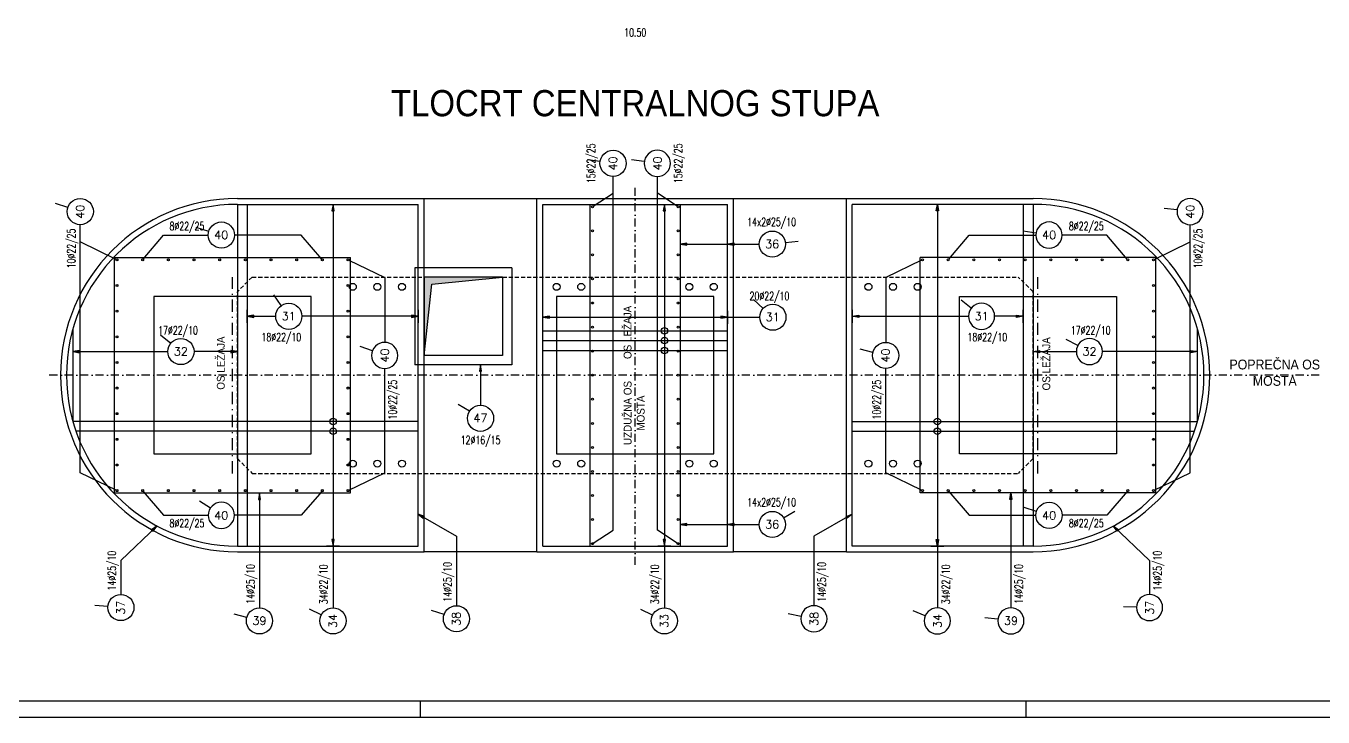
# Model space of a CAD drawing. Extents: x 29670 to 39758, y 69667 to 72992.
# Drawn here: x 34293 to 36274, y 69667 to 70723 of the extents above; entities that cross this region are included whole.
import ezdxf
from ezdxf.enums import TextEntityAlignment as Align

# ---------------------------------------------------------------- set-up
doc = ezdxf.new("R2010")
doc.units = 0
doc.header["$LTSCALE"] = 50
doc.linetypes.add('CENTER', pattern=[0.47, 0.25, -0.1, 0.02, -0.1])
doc.linetypes.add('HIDDEN2', pattern=[0.1875, 0.125, -0.0625])
for name, color, linetype in [('ARM', 1, 'CONTINUOUS'), ('BETON', 7, 'CONTINUOUS'), ('BETON TANKO', 40, 'CONTINUOUS'), ('CRTICA', 7, 'CONTINUOUS'), ('FILE', 8, 'CONTINUOUS'), ('KOTE', 4, 'CONTINUOUS'), ('NEVIDLJIVO', 9, 'HIDDEN2'), ('OSI', 2, 'CENTER'), ('POM', 9, 'CONTINUOUS'), ('TANKO', 8, 'CONTINUOUS'), ('TEKST', 7, 'CONTINUOUS')]:
    doc.layers.add(name, color=color, linetype=linetype)
doc.styles.add('KOTE', font='romans.shx', dxfattribs={"width": 0.7})
doc.styles.get("Standard").update_dxf_attribs({"font": 'romans.shx', "width": 0.9})

# ---------------------------------------------------------------- blocks, each defined once
blk = doc.blocks.new('STR')
at = {"layer": 'KOTE', "color": 9}
blk.add_lwpolyline([(-1, 0.17), (-1, -0.17), (0, 0)], close=True, dxfattribs=at)
at = {"layer": 'KOTE', "color": 9, "linetype": 'ByBlock'}
blk.add_solid([(-1, 0.17), (-1, -0.17), (0, 0)], dxfattribs=at)
blk = doc.blocks.new('P')
at = {"layer": 'KOTE'}
blk.add_circle((0, 0), 0.4, dxfattribs=at)
blk.add_attdef('P', text='', height=0.25, dxfattribs=at).set_placement((-0.004, 0.004), align=Align.MIDDLE)
blk = doc.blocks.new('S')
at = {"layer": 'KOTE', "color": 9}
blk.add_line((0, 1), (0, -1), dxfattribs=at)
blk.add_lwpolyline([(-1, 0.17), (-1, -0.17), (0, 0)], close=True, dxfattribs=at)
at = {"layer": 'KOTE', "color": 9, "linetype": 'ByBlock'}
blk.add_solid([(-1, 0.17), (-1, -0.17), (0, 0)], dxfattribs=at)

msp = doc.modelspace()

# ---------------------------------------------------------------- hatches: boundary and pattern name
at = {"layer": 'POM'}
msp.add_hatch(color=256, dxfattribs=at).paths.add_polyline_path([(34913.1, 70328.7), (35021.4, 70339.6), (34901.4, 70339.6), (34901.4, 70219.6)])

# ---------------------------------------------------------------- linework, layer by layer
at = {"layer": 'ARM'}
for p, q in [((34616.4, 70450.6, 0), (34892.4, 70450.6, 0)), ((34616.4, 70450.6, 0), (34616.4, 69928.6, 0)), ((34631.4, 70450.6, 0), (34631.4, 69928.6, 0)), ((34892.4, 69928.6, 0), (34892.4, 70450.6, 0)), ((35082.9, 69928.6, 0), (35082.9, 70450.6, 0)), ((35082.9, 70450.6, 0), (35364.9, 70450.6, 0)), ((35154.9, 69928.6, 0), (35154.9, 70450.6, 0)), ((35292.9, 69928.6, 0), (35292.9, 70450.6, 0)), ((35364.9, 69928.6, 0), (35364.9, 70450.6, 0)), ((35555.4, 69928.6, 0), (35555.4, 70450.6, 0)), ((35831.4, 70450.6, 0), (35555.4, 70450.6, 0)), ((35816.4, 70450.6, 0), (35816.4, 69928.6, 0)), ((35831.4, 70450.6, 0), (35831.4, 69928.6, 0)), ((34428.9, 70009.6, 0), (34428.9, 70369.6, 0)), ((34428.9, 70369.6, 0), (34788.9, 70369.6, 0)), ((34788.9, 70009.6, 0), (34788.9, 70369.6, 0)), ((35658.9, 70009.6, 0), (35658.9, 70369.6, 0)), ((36018.9, 70369.6, 0), (35658.9, 70369.6, 0)), ((36018.9, 70009.6, 0), (36018.9, 70369.6, 0)), ((35035.4, 70353.6, 0), (34887.4, 70353.6, 0)), ((34887.4, 70353.6, 0), (34887.4, 70205.6, 0)), ((35035.4, 70353.6, 0), (35035.4, 70205.6, 0)), ((34365.4, 70118, 0), (34365.4, 70261.1, 0)), ((35082.9, 70257.4, 0), (35364.9, 70257.4, 0)), ((36082.4, 70118, 0), (36082.4, 70261.1, 0)), ((35082.9, 70242.4, 0), (35364.9, 70242.4, 0)), ((35082.9, 70227.4, 0), (35364.9, 70227.4, 0)), ((35035.4, 70205.6, 0), (34887.4, 70205.6, 0)), ((34892.4, 70118.9, 0), (34365.1, 70118.9, 0)), ((35555.4, 70118.9, 0), (36082.6, 70118.9, 0)), ((34892.4, 70103.9, 0), (34369.8, 70103.9, 0)), ((35555.4, 70103.9, 0), (36077.9, 70103.9, 0)), ((34428.9, 70009.6, 0), (34788.9, 70009.6, 0)), ((36018.9, 70009.6, 0), (35658.9, 70009.6, 0)), ((34616.4, 69928.6, 0), (34892.4, 69928.6, 0)), ((35082.9, 69928.6, 0), (35364.9, 69928.6, 0)), ((35831.4, 69928.6, 0), (35555.4, 69928.6, 0))]:
    msp.add_line(p, q, dxfattribs=at)
for centre, start, end in [((34616.4, 70189.6, 0), 90, 270), ((35831.4, 70189.6, 0), 270, 90)]:
    msp.add_arc(centre, 261, start, end, dxfattribs=at)
at = {"layer": 'BETON'}
for p, q in [((34616.4, 70459.6, 0), (34901.4, 70459.6, 0)), ((34901.4, 69919.6, 0), (34901.4, 70459.6, 0)), ((35073.9, 69919.6, 0), (35073.9, 70459.6, 0)), ((35073.9, 70459.6, 0), (35373.9, 70459.6, 0)), ((35373.9, 69919.6, 0), (35373.9, 70459.6, 0)), ((35546.4, 69919.6, 0), (35546.4, 70459.6, 0)), ((35546.4, 70459.6, 0), (35831.4, 70459.6, 0)), ((34616.4, 69919.6, 0), (34901.4, 69919.6, 0)), ((35073.9, 69919.6, 0), (35373.9, 69919.6, 0)), ((35546.4, 69919.6, 0), (35831.4, 69919.6, 0))]:
    msp.add_line(p, q, dxfattribs=at)
for points in [[(29669.6, 69667.2), (38595.8, 69667.2), (38595.8, 72991.7), (29669.6, 72991.7)], [(29794.6, 69692.2), (38570.8, 69692.2), (38570.8, 72966.7), (29794.6, 72966.7)]]:
    msp.add_lwpolyline(points, close=True, dxfattribs=at)
for centre, start, end in [((34616.4, 70189.6, 0), 90, 270), ((35831.4, 70189.6, 0), 270, 90)]:
    msp.add_arc(centre, 270, start, end, dxfattribs=at)
at = {"layer": 'BETON TANKO'}
for p, q in [((34901.4, 70459.6, 0), (35073.9, 70459.6, 0)), ((35373.9, 70459.6, 0), (35546.4, 70459.6, 0)), ((35021.4, 70339.6, 0), (34901.4, 70339.6, 0)), ((35021.4, 70339.6, 0), (35021.4, 70219.6, 0)), ((35021.4, 70219.6, 0), (34901.4, 70219.6, 0)), ((35073.9, 69919.6, 0), (34901.4, 69919.6, 0)), ((35546.4, 69919.6, 0), (35373.9, 69919.6, 0))]:
    msp.add_line(p, q, dxfattribs=at)
at = {"layer": 'BETON TANKO', "elevation": 0}
for points in [[(34488.9, 70069.6), (34728.9, 70069.6), (34728.9, 70309.6), (34488.9, 70309.6)], [(35103.9, 70069.6), (35343.9, 70069.6), (35343.9, 70309.6), (35103.9, 70309.6)], [(35958.9, 70069.6), (35718.9, 70069.6), (35718.9, 70309.6), (35958.9, 70309.6)]]:
    msp.add_lwpolyline(points, close=True, dxfattribs=at)
at = {"layer": 'BETON TANKO'}
for centre in [(34792.6, 70324.6, 0), (34830.1, 70324.6, 0), (34867.6, 70324.6, 0), (35103.9, 70324.6, 0), (35141.4, 70324.6, 0), (35306.4, 70324.6, 0), (35343.9, 70324.6, 0), (35580.1, 70324.6, 0), (35617.6, 70324.6, 0), (35655.1, 70324.6, 0), (34792.6, 70054.6, 0), (34830.1, 70054.6, 0), (34867.6, 70054.6, 0), (35103.9, 70054.6, 0), (35141.4, 70054.6, 0), (35306.4, 70054.6, 0), (35343.9, 70054.6, 0), (35580.1, 70054.6, 0), (35617.6, 70054.6, 0), (35655.1, 70054.6, 0)]:
    msp.add_circle(centre, 5.32, dxfattribs=at)
at = {"layer": 'CRTICA'}
for p, q in [((35170.3, 70516.1), (35150.5, 70518.9)), ((35237.8, 70516), (35218, 70518.7)), ((34357.4, 70445.8), (34338.4, 70452.1)), ((36051.5, 70442.1), (36031.6, 70444.5)), ((34572.7, 70409.4), (34553.6, 70415.2)), ((35836.1, 70406.6), (35816.3, 70409.6)), ((35453.2, 70392.3, 0), (35473, 70394.6, 0)), ((34683.4, 70295.9, 0), (34671.8, 70312.3, 0)), ((35419.4, 70291.7, 0), (35404.7, 70305.3, 0)), ((35737.2, 70292.1, 0), (35721.6, 70304.5, 0)), ((34514.5, 70238.2, 0), (34498.9, 70250.8, 0)), ((35899.9, 70234.8, 0), (35882.1, 70244, 0)), ((34822.6, 70226.7), (34803.9, 70233.7)), ((35587, 70224.5), (35567.5, 70229.3)), ((34970.7, 70134.4, 0), (34953.7, 70144.9, 0)), ((34575.1, 69986.3), (34558.3, 69997.2)), ((35836.8, 69981.5), (35817.7, 69987.6)), ((35450.5, 69971.6, 0), (35467.8, 69981.8, 0)), ((34418.4, 69836.1), (34398.5, 69837.7)), ((34744.5, 69823.2, 0), (34726.6, 69832.1, 0)), ((34931.9, 69823.7), (34913, 69830.1)), ((35250.5, 69823, 0), (35232.5, 69831.8, 0)), ((35666.9, 69822, 0), (35648.5, 69829.7, 0)), ((35989.4, 69835), (35969.4, 69835.5)), ((34630.8, 69819.4, 0), (34611.5, 69824.7, 0)), ((35477.2, 69821.1), (35457.5, 69824.8)), ((35777.7, 69816.6, 0), (35757.9, 69819, 0))]:
    msp.add_line(p, q, dxfattribs=at)
at = {"layer": 'FILE'}
for p, q in [((34895.8, 69667.2), (34895.8, 69692.2)), ((35820.8, 69667.2), (35820.8, 69692.2))]:
    msp.add_line(p, q, dxfattribs=at)
at = {"layer": 'KOTE'}
for centre, radius in [((35158.5, 70447), 1.5), ((35289.3, 70447), 1.5), ((35158.5, 70410.2), 1.5), ((35289.3, 70410.2), 1.5), ((34432.5, 70366), 1.5), ((34471.7, 70366), 1.5), ((34510.9, 70366), 1.5), ((34550.1, 70366), 1.5), ((34589.3, 70366), 1.5), ((34628.5, 70366), 1.5), ((34667.7, 70366), 1.5), ((34706.9, 70366), 1.5), ((34746.1, 70366), 1.5), ((34785.3, 70366), 1.5), ((35158.5, 70373.4), 1.5), ((35289.3, 70373.4), 1.5), ((35662.5, 70366), 1.5), ((35701.7, 70366), 1.5), ((35740.9, 70366), 1.5), ((35780.1, 70366), 1.5), ((35819.3, 70366), 1.5), ((35858.5, 70366), 1.5), ((35897.7, 70366), 1.5), ((35936.9, 70366), 1.5), ((35976.1, 70366), 1.5), ((36015.3, 70366), 1.5), ((34432.5, 70326.8), 1.5), ((34785.3, 70326.8), 1.5), ((35158.5, 70336.7), 1.5), ((35289.3, 70336.7), 1.5), ((36015.3, 70326.8), 1.5), ((34432.5, 70287.6), 1.5), ((34785.3, 70287.6), 1.5), ((35158.5, 70299.9), 1.5), ((35289.3, 70299.9), 1.5), ((36015.3, 70287.6), 1.5), ((35158.5, 70263.1), 1.5), ((35289.3, 70263.1), 1.5), ((34432.5, 70248.4), 1.5), ((34785.3, 70248.4), 1.5), ((35268.4, 70257.4, 0), 5), ((35268.4, 70242.4, 0), 5), ((36015.3, 70248.4), 1.5), ((35158.5, 70226.3), 1.5), ((35268.4, 70227.4, 0), 5), ((35289.3, 70226.3), 1.5), ((34432.5, 70209.2), 1.5), ((34785.3, 70209.2), 1.5), ((36015.3, 70209.2), 1.5), ((35158.5, 70189.6), 1.5), ((35289.3, 70189.6), 1.5), ((34432.5, 70170), 1.5), ((34785.3, 70170), 1.5), ((36015.3, 70170), 1.5), ((35158.5, 70152.8), 1.5), ((35289.3, 70152.8), 1.5), ((34432.5, 70130.8), 1.5), ((34785.3, 70130.8), 1.5), ((36015.3, 70130.8), 1.5), ((34762.4, 70118.9, 0), 5), ((34762.4, 70103.9, 0), 5), ((35158.5, 70116), 1.5), ((35289.3, 70116), 1.5), ((35685.3, 70118.9, 0), 5), ((35685.3, 70103.9, 0), 5), ((34432.5, 70091.6), 1.5), ((34785.3, 70091.6), 1.5), ((36015.3, 70091.6), 1.5), ((35158.5, 70079.3), 1.5), ((35289.3, 70079.3), 1.5), ((34432.5, 70052.4), 1.5), ((34785.3, 70052.4), 1.5), ((36015.3, 70052.4), 1.5), ((35158.5, 70042.5), 1.5), ((35289.3, 70042.5), 1.5), ((34432.5, 70013.2), 1.5), ((34471.7, 70013.2), 1.5), ((34510.9, 70013.2), 1.5), ((34550.1, 70013.2), 1.5), ((34589.3, 70013.2), 1.5), ((34628.5, 70013.2), 1.5), ((34667.7, 70013.2), 1.5), ((34706.9, 70013.2), 1.5), ((34746.1, 70013.2), 1.5), ((34785.3, 70013.2), 1.5), ((35158.5, 70005.7), 1.5), ((35289.3, 70005.7), 1.5), ((35662.5, 70013.2), 1.5), ((35701.7, 70013.2), 1.5), ((35740.9, 70013.2), 1.5), ((35780.1, 70013.2), 1.5), ((35819.3, 70013.2), 1.5), ((35858.5, 70013.2), 1.5), ((35897.7, 70013.2), 1.5), ((35936.9, 70013.2), 1.5), ((35976.1, 70013.2), 1.5), ((36015.3, 70013.2), 1.5), ((35158.5, 69968.9), 1.5), ((35289.3, 69968.9), 1.5), ((35158.5, 69932.2), 1.5), ((35289.3, 69932.2), 1.5)]:
    msp.add_circle(centre, radius, dxfattribs=at)
at = {"layer": 'NEVIDLJIVO'}
for p, q in [((34638.9, 70339.6, 0), (34616.4, 70317.1, 0)), ((34638.9, 70339.6, 0), (34901.4, 70339.6, 0)), ((35021.4, 70339.6, 0), (35808.9, 70339.6, 0)), ((35831.4, 70317.1, 0), (35808.9, 70339.6, 0)), ((34616.4, 70062.1, 0), (34616.4, 70317.1, 0)), ((35831.4, 70062.1, 0), (35831.4, 70317.1, 0)), ((34616.4, 70062.1, 0), (34638.9, 70039.6, 0)), ((35831.4, 70062.1, 0), (35808.9, 70039.6, 0)), ((34638.9, 70039.6, 0), (35808.9, 70039.6, 0))]:
    msp.add_line(p, q, dxfattribs=at)
at = {"layer": 'OSI'}
for p, q in [((35223.9, 69899.6, 0), (35223.9, 70479.6, 0)), ((36268.5, 70189.6, 0), (34326.4, 70189.6, 0))]:
    msp.add_line(p, q, dxfattribs=at)
at = {"layer": 'OSI', "ltscale": 1.5}
for p, q in [((34608.9, 70039.6, 0), (34608.9, 70339.6, 0)), ((35838.9, 70039.6, 0), (35838.9, 70339.6, 0))]:
    msp.add_line(p, q, dxfattribs=at)
at = {"layer": 'POM'}
for p, q in [((34901.4, 70339.6, 0), (34901.4, 70219.6, 0)), ((34901.4, 70219.6, 0), (34913.1, 70328.7, 0)), ((34913.1, 70328.7, 0), (35021.4, 70339.6, 0))]:
    msp.add_line(p, q, dxfattribs=at)
at = {"layer": 'TANKO'}
for p, q in [((35190.1, 69953), (35190.1, 70493.3)), ((35257.7, 69953), (35257.7, 70493.3)), ((35159.7, 70447.8), (35190.1, 70467.8)), ((35288, 70447.8), (35257.7, 70467.8)), ((34762.4, 70450.6, 0), (34762.4, 69928.6, 0)), ((35268.4, 70450.6, 0), (35268.4, 69928.6, 0)), ((35685.3, 70450.6, 0), (35685.3, 69928.6, 0)), ((34376.4, 70040.4), (34376.4, 70419.6)), ((34472.6, 70367.1), (34503.7, 70403.7)), ((34503.7, 70403.7), (34571.9, 70403.7)), ((34714, 70403.7), (34611.9, 70403.7)), ((34745.1, 70367.1), (34714, 70403.7)), ((35702.6, 70367.1), (35733.7, 70403.7)), ((35733.7, 70403.7), (35835.9, 70403.7)), ((35944, 70403.7), (35875.9, 70403.7)), ((35975.1, 70367.1), (35944, 70403.7)), ((36071.3, 70040.4), (36071.3, 70419.6)), ((34431.1, 70366.6), (34376.4, 70393.2)), ((35292.9, 70389.9, 0), (35413.3, 70389.9, 0)), ((36016.6, 70366.6), (36071.3, 70393.2)), ((34786.6, 70365.3), (34841.3, 70338.7)), ((35661.1, 70365.3), (35606.4, 70338.7)), ((34841.3, 70338.7), (34841.3, 70239.8)), ((35606.4, 70338.7), (35606.4, 70239.8)), ((34631.4, 70279.6, 0), (34674.9, 70279.6, 0)), ((34892.4, 70279.6, 0), (34714.9, 70279.6, 0)), ((35082.9, 70278.2, 0), (35364.9, 70278.2, 0)), ((35364.9, 70278.2, 0), (35414.1, 70278.2, 0)), ((35555.4, 70279.6, 0), (35732.8, 70279.6, 0)), ((35816.4, 70279.6, 0), (35772.8, 70279.6, 0)), ((34365.4, 70225.7, 0), (34510.1, 70225.7, 0)), ((34616.4, 70225.7, 0), (34550.1, 70225.7, 0)), ((35831.4, 70225.7, 0), (35897.6, 70225.7, 0)), ((36082.4, 70225.7, 0), (35937.6, 70225.7, 0)), ((34987.7, 70205.6, 0), (34987.7, 70143.8, 0)), ((34841.3, 70040.4), (34841.3, 70199.8)), ((35606.4, 70040.4), (35606.4, 70199.8)), ((34431.1, 70013.8), (34376.4, 70040.4)), ((34786.6, 70013.8), (34841.3, 70040.4)), ((35661.1, 70013.8), (35606.4, 70040.4)), ((36016.6, 70013.8), (36071.3, 70040.4)), ((34472.6, 70012), (34503.7, 69975.5)), ((34650.1, 70009.6, 0), (34650.1, 69834.2, 0)), ((34745.1, 70012), (34714, 69975.5)), ((35702.6, 70012), (35733.7, 69975.5)), ((35797.6, 70009.6, 0), (35797.6, 69834.2, 0)), ((35975.1, 70012), (35944, 69975.5)), ((34503.7, 69975.5), (34571.9, 69975.5)), ((34714, 69975.5), (34611.9, 69975.5)), ((34892.4, 69977.4, 0), (34950.9, 69943.8)), ((35555.4, 69977.4, 0), (35496.8, 69943.8)), ((35733.7, 69975.5), (35835.9, 69975.5)), ((35944, 69975.5), (35875.9, 69975.5)), ((34493.8, 69959.2, 0), (34438.4, 69906.6)), ((35159.7, 69933), (35190.1, 69953)), ((35288, 69933), (35257.7, 69953)), ((35292.9, 69961.5, 0), (35413.3, 69961.5, 0)), ((35953.9, 69959.2, 0), (36009.4, 69906.6)), ((34762.4, 69928.6, 0), (34762.4, 69834.2, 0)), ((34950.9, 69943.8), (34950.9, 69837.4)), ((35268.4, 69928.6, 0), (35268.4, 69834.2, 0)), ((35496.8, 69943.8), (35496.8, 69837.4)), ((35685.3, 69928.6, 0), (35685.3, 69834.2, 0)), ((34438.4, 69906.6), (34438.4, 69854.6)), ((36009.4, 69906.6), (36009.4, 69854.6))]:
    msp.add_line(p, q, dxfattribs=at)

# ---------------------------------------------------------------- block references
at = {"layer": 'KOTE'}
ref = msp.add_blockref('P', (35190.1, 70513.3), dxfattribs=dict(at, xscale=50, yscale=50, zscale=50, rotation=90))
ref.add_attrib('P', '40', dxfattribs={"height": 12.5, "rotation": 90}).set_placement((35189.9, 70513.1), align=Align.MIDDLE)
ref = msp.add_blockref('P', (35257.7, 70513.3), dxfattribs=dict(at, xscale=-50, yscale=50, zscale=50, rotation=269.9999999999795))
ref.add_attrib('P', '40', dxfattribs={"height": 12.5, "rotation": 90}).set_placement((35257.9, 70513.1), align=Align.MIDDLE)
ref = msp.add_blockref('P', (34376.4, 70439.6), dxfattribs=dict(at, xscale=50, yscale=50, zscale=50, rotation=90))
ref.add_attrib('P', '40', dxfattribs={"height": 12.5, "rotation": 90}).set_placement((34376.2, 70439.4), align=Align.MIDDLE)
at = {"layer": 'KOTE', "yscale": 10, "zscale": 10}
for name, p, xscale, rotation in [('S', (34762.4, 70450.6, 0), 10, 90), ('S', (35268.4, 70450.6, 0), 10, 90), ('S', (35685.3, 70450.6, 0), -10, 270), ('STR', (35292.9, 70389.9, 0), 10, 180), ('STR', (35364.9, 70389.9, 0), 10, 180), ('S', (34631.4, 70279.6, 0), 10, 180), ('S', (35082.9, 70278.2, 0), 10, 180), ('S', (35555.4, 70279.6, 0), -10, 359.9999999999731), ('S', (35816.4, 70279.6, 0), -10, 179.9999999999731), ('S', (34365.4, 70225.7, 0), 10, 180), ('S', (35831.4, 70225.7, 0), -10, 359.9999999999731), ('S', (36082.4, 70225.7, 0), -10, 179.9999999999731), ('STR', (34987.7, 70205.6, 0), 10, 90), ('STR', (34650.1, 70009.6, 0), 10, 90), ('STR', (35797.6, 70009.6, 0), -10, 270), ('STR', (35292.9, 69961.5, 0), 10, 180), ('STR', (35364.9, 69961.5, 0), 10, 180), ('S', (34762.4, 69928.6, 0), 10, 270), ('S', (35268.4, 69928.6, 0), 10, 270), ('S', (35685.3, 69928.6, 0), -10, 90)]:
    msp.add_blockref(name, p, dxfattribs=dict(at, xscale=xscale, rotation=rotation))
at = {"layer": 'KOTE'}
ref = msp.add_blockref('P', (36071.3, 70439.6), dxfattribs=dict(at, xscale=-50, yscale=50, zscale=50, rotation=270))
ref.add_attrib('P', '40', dxfattribs={"height": 12.5, "rotation": 90}).set_placement((36071.5, 70439.4), align=Align.MIDDLE)
ref = msp.add_blockref('P', (34591.9, 70403.7), dxfattribs=dict(at, xscale=50, yscale=50, zscale=50))
ref.add_attrib('P', '40', dxfattribs={"height": 12.5}).set_placement((34591.7, 70403.9), align=Align.MIDDLE)
ref = msp.add_blockref('P', (35855.9, 70403.7), dxfattribs=dict(at, xscale=-50, yscale=50, zscale=50, rotation=359.9999999999731))
ref.add_attrib('P', '40', dxfattribs={"height": 12.5, "rotation": 360}).set_placement((35856, 70403.9), align=Align.MIDDLE)
ref = msp.add_blockref('P', (35433.3, 70389.9, 0), dxfattribs=dict(at, xscale=50, yscale=50, zscale=50))
ref.add_attrib('P', '36', dxfattribs={"height": 12.5}).set_placement((35433.1, 70390.1, 0), align=Align.MIDDLE)
ref = msp.add_blockref('P', (34694.9, 70279.6, 0), dxfattribs=dict(at, xscale=50, yscale=50, zscale=50))
ref.add_attrib('P', '31', dxfattribs={"height": 12.5}).set_placement((34694.7, 70279.8, 0), align=Align.MIDDLE)
at = {"layer": 'KOTE', "xscale": 10, "yscale": 10, "zscale": 10}
for p in [(34892.4, 70279.6, 0), (35364.9, 70278.2, 0), (34616.4, 70225.7, 0)]:
    msp.add_blockref('S', p, dxfattribs=at)
at = {"layer": 'KOTE'}
ref = msp.add_blockref('P', (35434.1, 70278.2, 0), dxfattribs=dict(at, xscale=50, yscale=50, zscale=50))
ref.add_attrib('P', '31', dxfattribs={"height": 12.5}).set_placement((35433.9, 70278.4, 0), align=Align.MIDDLE)
ref = msp.add_blockref('P', (35752.8, 70279.6, 0), dxfattribs=dict(at, xscale=-50, yscale=50, zscale=50, rotation=359.9999999999731))
ref.add_attrib('P', '31', dxfattribs={"height": 12.5, "rotation": 360}).set_placement((35753, 70279.8, 0), align=Align.MIDDLE)
ref = msp.add_blockref('P', (34530.1, 70225.7, 0), dxfattribs=dict(at, xscale=50, yscale=50, zscale=50))
ref.add_attrib('P', '32', dxfattribs={"height": 12.5}).set_placement((34529.9, 70225.9, 0), align=Align.MIDDLE)
ref = msp.add_blockref('P', (35917.6, 70225.7, 0), dxfattribs=dict(at, xscale=-50, yscale=50, zscale=50, rotation=359.9999999999731))
ref.add_attrib('P', '32', dxfattribs={"height": 12.5, "rotation": 360}).set_placement((35917.8, 70225.9, 0), align=Align.MIDDLE)
ref = msp.add_blockref('P', (34841.3, 70219.8), dxfattribs=dict(at, xscale=-50, yscale=50, zscale=50, rotation=270))
ref.add_attrib('P', '40', dxfattribs={"height": 12.5, "rotation": 90}).set_placement((34841.5, 70219.6), align=Align.MIDDLE)
ref = msp.add_blockref('P', (35606.4, 70219.8), dxfattribs=dict(at, xscale=50, yscale=50, zscale=50, rotation=90))
ref.add_attrib('P', '40', dxfattribs={"height": 12.5, "rotation": 90}).set_placement((35606.2, 70219.6), align=Align.MIDDLE)
ref = msp.add_blockref('P', (34987.7, 70123.8, 0), dxfattribs=dict(at, xscale=50, yscale=50, zscale=50))
ref.add_attrib('P', '47', dxfattribs={"height": 12.5}).set_placement((34987.5, 70124.1, 0), align=Align.MIDDLE)
ref = msp.add_blockref('P', (34591.9, 69975.5), dxfattribs=dict(at, xscale=-50, yscale=50, zscale=50, rotation=180))
ref.add_attrib('P', '40', dxfattribs={"height": 12.5}).set_placement((34591.7, 69975.3), align=Align.MIDDLE)
ref = msp.add_blockref('P', (35855.9, 69975.5), dxfattribs=dict(at, xscale=50, yscale=50, zscale=50, rotation=179.9999999999731))
ref.add_attrib('P', '40', dxfattribs={"height": 12.5, "rotation": 360}).set_placement((35856, 69975.3), align=Align.MIDDLE)
ref = msp.add_blockref('P', (35433.3, 69961.5, 0), dxfattribs=dict(at, xscale=50, yscale=50, zscale=50))
ref.add_attrib('P', '36', dxfattribs={"height": 12.5}).set_placement((35433.1, 69961.7, 0), align=Align.MIDDLE)
ref = msp.add_blockref('P', (34438.4, 69834.6), dxfattribs=dict(at, xscale=50, yscale=50, zscale=50, rotation=90))
ref.add_attrib('P', '37', dxfattribs={"height": 12.5, "rotation": 90}).set_placement((34438.2, 69834.4), align=Align.MIDDLE)
ref = msp.add_blockref('P', (36009.4, 69834.6), dxfattribs=dict(at, xscale=-50, yscale=50, zscale=50, rotation=270))
ref.add_attrib('P', '37', dxfattribs={"height": 12.5, "rotation": 90}).set_placement((36009.6, 69834.4), align=Align.MIDDLE)
ref = msp.add_blockref('P', (34650.1, 69814.2, 0), dxfattribs=dict(at, xscale=50, yscale=50, zscale=50))
ref.add_attrib('P', '39', dxfattribs={"height": 12.5}).set_placement((34650, 69814.4, 0), align=Align.MIDDLE)
ref = msp.add_blockref('P', (34762.4, 69814.2, 0), dxfattribs=dict(at, xscale=50, yscale=50, zscale=50, rotation=90))
ref.add_attrib('P', '34', dxfattribs={"height": 12.5, "rotation": 90}).set_placement((34762.2, 69814, 0), align=Align.MIDDLE)
ref = msp.add_blockref('P', (34950.9, 69817.4), dxfattribs=dict(at, xscale=50, yscale=50, zscale=50, rotation=90))
ref.add_attrib('P', '38', dxfattribs={"height": 12.5, "rotation": 90}).set_placement((34950.7, 69817.2), align=Align.MIDDLE)
ref = msp.add_blockref('P', (35268.4, 69814.2, 0), dxfattribs=dict(at, xscale=50, yscale=50, zscale=50, rotation=90))
ref.add_attrib('P', '33', dxfattribs={"height": 12.5, "rotation": 90}).set_placement((35268.2, 69814, 0), align=Align.MIDDLE)
ref = msp.add_blockref('P', (35496.8, 69817.4), dxfattribs=dict(at, xscale=-50, yscale=50, zscale=50, rotation=270))
ref.add_attrib('P', '38', dxfattribs={"height": 12.5, "rotation": 90}).set_placement((35497, 69817.2), align=Align.MIDDLE)
ref = msp.add_blockref('P', (35685.3, 69814.2, 0), dxfattribs=dict(at, xscale=-50, yscale=50, zscale=50, rotation=270))
ref.add_attrib('P', '34', dxfattribs={"height": 12.5, "rotation": 90}).set_placement((35685.5, 69814, 0), align=Align.MIDDLE)
ref = msp.add_blockref('P', (35797.6, 69814.2, 0), dxfattribs=dict(at, xscale=-50, yscale=50, zscale=50))
ref.add_attrib('P', '39', dxfattribs={"height": 12.5}).set_placement((35797.8, 69814.4, 0), align=Align.MIDDLE)
at = {"layer": 'TANKO', "yscale": 10, "zscale": 10}
for p, xscale, rotation in [((34892.4, 69977.4, 0), 10, 150.142688079954), ((35555.4, 69977.4, 0), -10, 209.857311920046), ((34493.8, 69959.2, 0), 10, 43.48580792624951), ((35953.9, 69959.2, 0), -10, 316.5141920737505)]:
    msp.add_blockref('STR', p, dxfattribs=dict(at, xscale=xscale, rotation=rotation))

# ---------------------------------------------------------------- texts
at = {"layer": 'KOTE', "style": 'KOTE', "width": 0.7}
for s, p in [('10.50', (35223.9, 70713.3, 0)), ('14x2%%c25/10', (35432.2, 70422.9)), ('12%%c16/15', (34987.7, 70089.7)), ('14x2%%c25/10', (35432.2, 69994.5))]:
    msp.add_text(s, height=12.5, dxfattribs=at).set_placement(p, align=Align.MIDDLE)
for s, rotation, p in [('15%%c22/25', 90, (35162.7, 70543.7)), ('15%%c22/25', 90, (35295.7, 70543.7)), ('8%%c22/25', 360, (35939.4, 70411.2)), ('10%%c22/25', 90, (34368.9, 70413.6)), ('10%%c22/25', 90, (36089.6, 70413.6)), ('10%%c22/25', 90, (34859.6, 70182.6)), ('10%%c22/25', 90, (35598.9, 70182.6)), ('8%%c22/25', 360, (35939.4, 69957.2))]:
    msp.add_text(s, height=12.5, rotation=rotation, dxfattribs=at).set_placement(p, align=Align.RIGHT)
for p in [(34565.9, 70411.2), (34565.9, 69957.2)]:
    msp.add_text('8%%c22/25', height=12.5, dxfattribs=at).set_placement(p, align=Align.RIGHT)
for s, rotation, p in [('20%%c22/10', 360, (35398.5, 70304.4, 0)), ('17%%c22/10', 360, (34495.3, 70252, 0)), ('17%%c22/10', 360, (35889.1, 70252, 0)), ('18%%c22/10', 360, (34653.1, 70241.5)), ('18%%c22/10', 360, (35731.3, 70241.5)), ('14%%c25/10', 90, (34430.9, 69860.6)), ('14%%c25/10', 90, (36027.6, 69860.6)), ('14%%c25/10', 90, (34642.6, 69840.2, 0)), ('34%%c22/10', 90, (34754.1, 69839.6, 0)), ('14%%c25/10', 90, (34943.4, 69843.4)), ('34%%c22/10', 90, (35260.1, 69839.6, 0)), ('14%%c25/10', 90, (35515, 69843.4)), ('34%%c22/10', 90, (35704.4, 69839.6, 0)), ('14%%c25/10', 90, (35815.8, 69840.2, 0))]:
    msp.add_text(s, height=12.5, rotation=rotation, dxfattribs=at).set_placement(p)
at = {"layer": 'TEKST', "attachment_point": 5}
for s, insert, char_height in [('{\\fArial|b0|i0|c238|p34;TLOCRT CENTRALNOG STUPA}', (35223.9, 70605, 0), 40), ('{\\fArial|b0|i0|c238|p34;POPREČNA OS\\PMOSTA}', (36200.6, 70193.3, 0), 15)]:
    msp.add_mtext(s, dxfattribs=dict(at, insert=insert, char_height=char_height))
at = {"layer": 'TEKST', "attachment_point": 5, "rotation": 90}
for s, insert, char_height in [('{\\fArial|b0|i0|c238|p34;OS LEŽAJA}', (35212.3, 70255, 0), 11.999), ('{\\fArial|b0|i0|c238|p34;OS LEŽAJA}', (34591.1, 70208.1, 0), 11.999), ('{\\fArial|b0|i0|c238|p34;OS LEŽAJA}', (35851.8, 70207, 0), 11.999), ('{\\fArial|b0|i0|c238|p34;UZDUŽNA OS \\PMOSTA}', (35222.4, 70131.8, 0), 11.988)]:
    msp.add_mtext(s, dxfattribs=dict(at, insert=insert, char_height=char_height))

doc.saveas('drawing.dxf')
